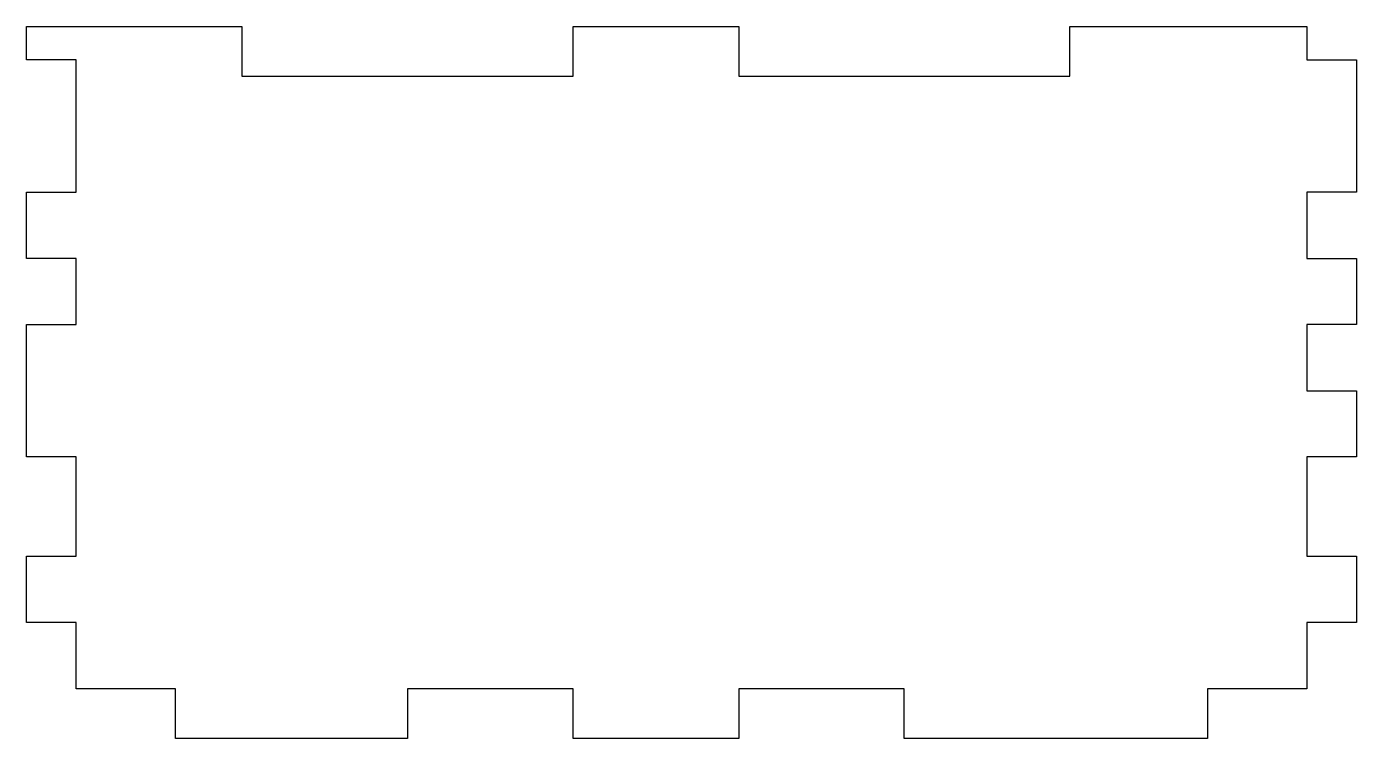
# Model space of a CAD drawing. Header units: millimetres. Extents: x 0 to 80.3, y 20 to 63.
import ezdxf

# ---------------------------------------------------------------- set-up
doc = ezdxf.new("R2010")
doc.units = ezdxf.units.MM
doc.layers.get('0').update_dxf_attribs({"linetype": 'CONTINUOUS'})

msp = doc.modelspace()

# ---------------------------------------------------------------- linework, layer by layer
msp.add_lwpolyline([(13, 63), (13, 60), (33, 60), (33, 63), (43, 63), (43, 60), (63, 60), (63, 63), (77.3, 63), (77.3, 61), (80.3, 61), (80.3, 53), (77.3, 53), (77.3, 49), (80.3, 49), (80.3, 45), (77.3, 45), (77.3, 41), (80.3, 41), (80.3, 37), (77.3, 37), (77.3, 31), (80.3, 31), (80.3, 27), (77.3, 27), (77.3, 23), (71.3, 23), (71.3, 20), (53, 20), (53, 23), (43, 23), (43, 20), (33, 20), (33, 23), (23, 23), (23, 20), (9, 20), (9, 23), (3, 23), (3, 27), (0, 27), (0, 31), (3, 31), (3, 37), (0, 37), (0, 45), (3, 45), (3, 49), (0, 49), (0, 53), (3, 53), (3, 61), (0, 61), (0, 63)], close=True)

doc.saveas('drawing.dxf')
